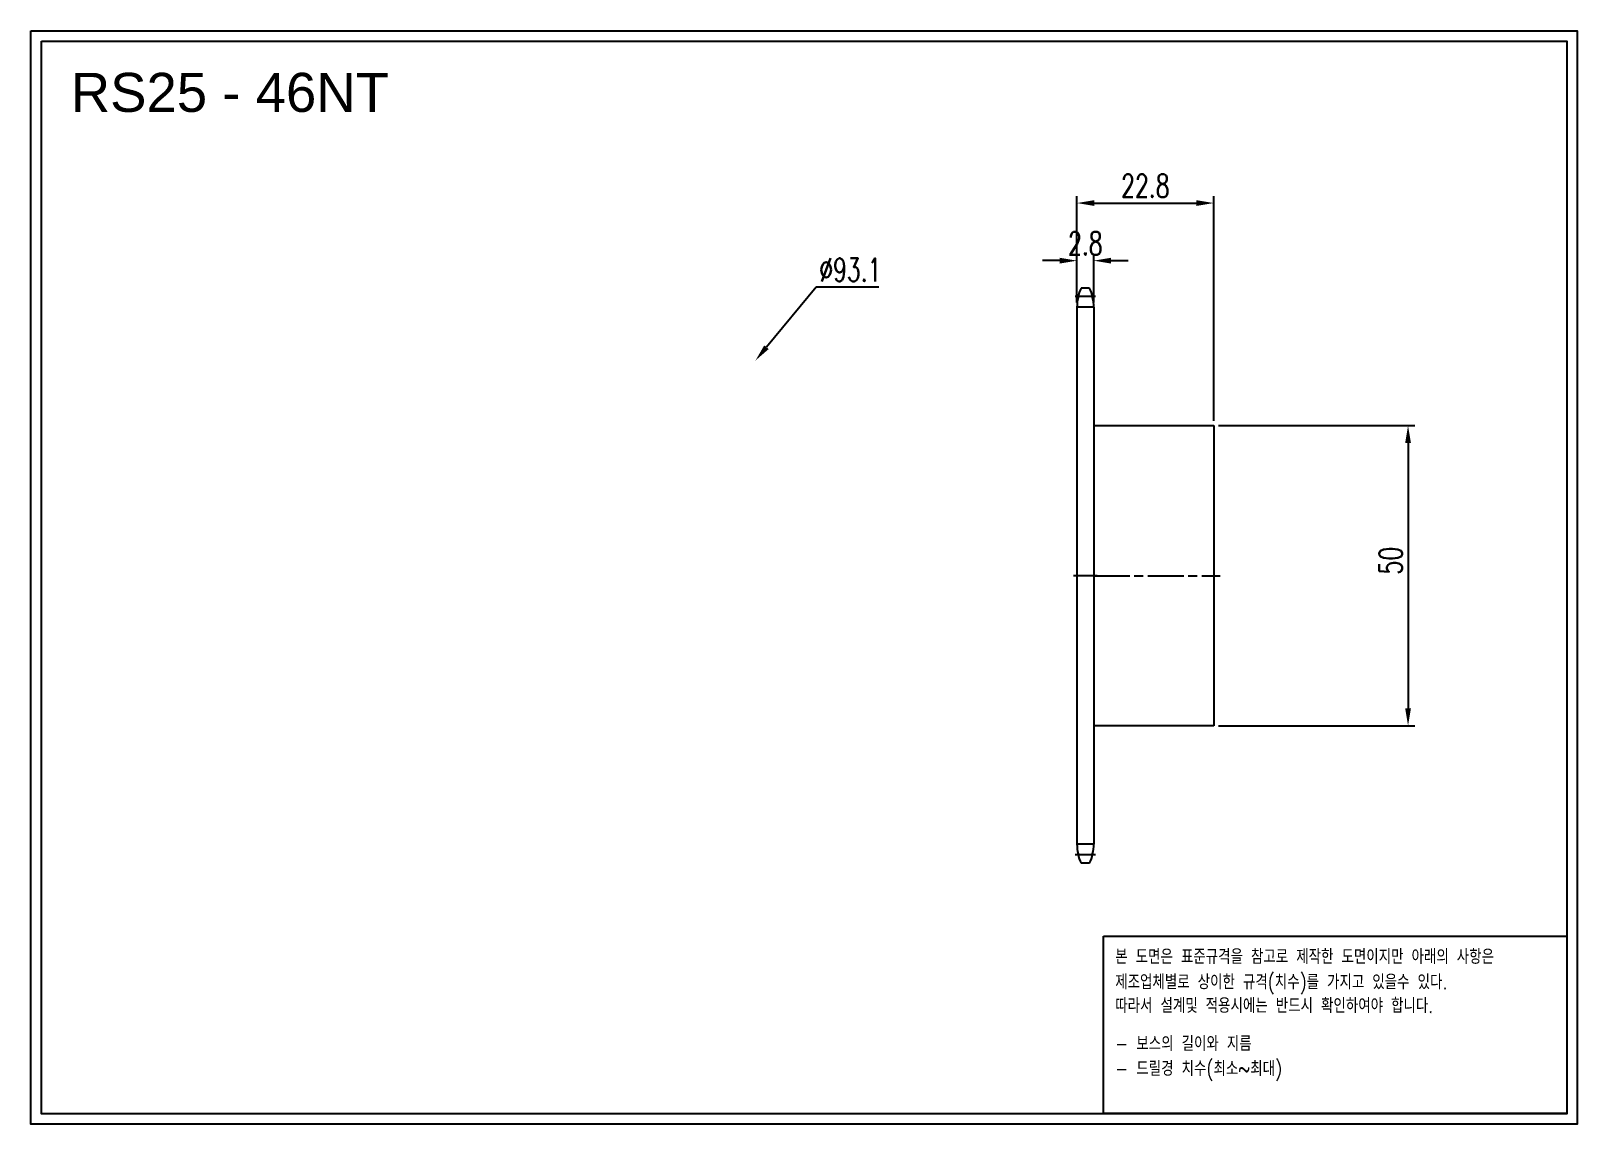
# Model space of a CAD drawing. Header units: millimetres. Extents: x -66338 to -66080, y 1720 to 1903.
import ezdxf

# ---------------------------------------------------------------- set-up
doc = ezdxf.new("R2010")
doc.units = ezdxf.units.MM
for name, pattern in [('AM_ISO02W050', [7.5, 6, -1.5]), ('AM_ISO02W050x2', [3.75, 3, -0.75]), ('AM_ISO08W050', [18, 12, -1.5, 3, -1.5]), ('AM_ISO08W050x2', [9, 6, -0.75, 1.5, -0.75])]:
    doc.linetypes.add(name, pattern=pattern)
for name, color, linetype, lineweight in [('AM_3N', 6, 'AM_ISO02W050', 25), ('AM_7', 4, 'AM_ISO08W050', 25), ('AM_7N', 4, 'AM_ISO08W050', 25)]:
    doc.layers.add(name, color=color, linetype=linetype, lineweight=lineweight)
doc.layers.add('S-DIM', color=7, linetype='Continuous')
doc.styles.add('HAN', font='ROMANS.shx', dxfattribs={"width": 0.7, "bigfont": 'whgtxt.shx'})
doc.styles.add('HSG', font='SIMPLEX.shx', dxfattribs={"width": 0.7, "bigfont": 'HSG.shx'})
doc.styles.get("Standard").update_dxf_attribs({"font": 'arial.ttf'})
doc.dimstyles.new('APP4', dxfattribs={"dimscale": 1.6, "dimtxt": 2.4, "dimasz": 1.8, "dimexe": 0.7, "dimexo": 0.5, "dimgap": 0.6, "dimtad": 1, "dimtoh": 1, "dimdec": 1, "dimrnd": 0.01, "dimzin": 9, "dimdsep": 46, "dimtxsty": 'HSG', "dimcen": 0, "dimclrd": 1, "dimclre": 1, "dimclrt": 256, "dimazin": 2, "dimtp": 1, "dimtm": 1, "dimtfac": 0.5, "dimtdec": 1, "dimtofl": 0, "dimtmove": 0, "dimatfit": 3, "dimfxl": 0, "dimtvp": 1, "dimtolj": 2, "dimlwd": -1, "dimlwe": -1, "dimarcsym": 0})

# ---------------------------------------------------------------- blocks, each defined once
blk = doc.blocks.new('*D2')
at = {"layer": 'Defpoints', "color": 0, "transparency": 16777216}
for p in [(-66140.69, 1836.75), (-66140.69, 1786.75), (-66108.32, 1786.75)]:
    blk.add_point(p, dxfattribs=at)
at = {"layer": 'S-DIM', "color": 1, "transparency": 16777216}
for p, q in [((-66139.89, 1836.75), (-66107.2, 1836.75)), ((-66108.32, 1833.87), (-66108.32, 1789.63)), ((-66139.89, 1786.75), (-66107.2, 1786.75))]:
    blk.add_line(p, q, dxfattribs=at)
for points in [[(-66108.8, 1833.87), (-66107.84, 1833.87), (-66108.32, 1836.75)], [(-66108.8, 1789.63), (-66107.84, 1789.63), (-66108.32, 1786.75)]]:
    blk.add_solid(points, dxfattribs=at)
at = {"layer": 'S-DIM', "transparency": 16777216, "insert": (-66111.2, 1814.25), "char_height": 3.84, "attachment_point": 5, "rotation": 90, "style": 'HSG'}
blk.add_mtext('\\A2;50', dxfattribs=at)
blk = doc.blocks.new('fyjkfytuj')
for p, q in [((-66537.93, 409.63), (-66517.93, 409.63)), ((-66517.93, 409.63), (-66517.93, 359.63)), ((-66517.93, 359.63), (-66537.93, 359.63))]:
    blk.add_line(p, q)
at = {"layer": 'AM_7N', "linetype": 'AM_ISO08W050x2'}
blk.add_line((-66537.93, 384.63), (-66516.85, 384.63), dxfattribs=at)
blk = doc.blocks.new('*D3')
at = {"layer": 'Defpoints', "color": 0, "transparency": 16777216}
for p in [(-66217.05, 1847.6), (-66276.37, 1775.9)]:
    blk.add_point(p, dxfattribs=at)
at = {"layer": 'S-DIM', "color": 1, "transparency": 16777216}
for p, q in [((-66206.94, 1859.83), (-66215.22, 1849.81)), ((-66196.5, 1859.83), (-66206.94, 1859.83))]:
    blk.add_line(p, q, dxfattribs=at)
blk.add_solid([(-66215.59, 1850.12), (-66214.85, 1849.51), (-66217.05, 1847.6)], dxfattribs=at)
at = {"layer": 'S-DIM', "transparency": 16777216, "insert": (-66201.24, 1862.71), "char_height": 3.84, "attachment_point": 5, "style": 'HSG'}
blk.add_mtext('\\A2;∅93.1', dxfattribs=at)
blk = doc.blocks.new('*D4')
at = {"layer": 'Defpoints', "color": 0, "transparency": 16777216}
for p in [(-66160.69, 1864.24), (-66163.49, 1856.48), (-66160.69, 1856.48)]:
    blk.add_point(p, dxfattribs=at)
at = {"layer": 'S-DIM', "color": 1, "transparency": 16777216}
for p, q in [((-66163.49, 1857.28), (-66163.49, 1865.36)), ((-66160.69, 1857.28), (-66160.69, 1865.36)), ((-66166.37, 1864.24), (-66169.25, 1864.24)), ((-66157.81, 1864.24), (-66154.93, 1864.24))]:
    blk.add_line(p, q, dxfattribs=at)
for points in [[(-66166.37, 1864.72), (-66166.37, 1863.76), (-66163.49, 1864.24)], [(-66157.81, 1864.72), (-66157.81, 1863.76), (-66160.69, 1864.24)]]:
    blk.add_solid(points, dxfattribs=at)
at = {"layer": 'S-DIM', "transparency": 16777216, "insert": (-66162.09, 1867.12), "char_height": 3.84, "attachment_point": 5, "style": 'HSG'}
blk.add_mtext('\\A2;2.8', dxfattribs=at)
blk = doc.blocks.new('*D5')
at = {"layer": 'Defpoints', "color": 0, "transparency": 16777216}
for p in [(-66140.69, 1873.84), (-66163.49, 1856.48), (-66140.69, 1836.75)]:
    blk.add_point(p, dxfattribs=at)
at = {"layer": 'S-DIM', "color": 1, "transparency": 16777216}
for p, q in [((-66163.49, 1857.28), (-66163.49, 1874.96)), ((-66160.61, 1873.84), (-66143.57, 1873.84)), ((-66140.69, 1837.55), (-66140.69, 1874.96))]:
    blk.add_line(p, q, dxfattribs=at)
for points in [[(-66160.61, 1874.32), (-66160.61, 1873.36), (-66163.49, 1873.84)], [(-66143.57, 1874.32), (-66143.57, 1873.36), (-66140.69, 1873.84)]]:
    blk.add_solid(points, dxfattribs=at)
at = {"layer": 'S-DIM', "transparency": 16777216, "insert": (-66152.09, 1876.72), "char_height": 3.84, "attachment_point": 5, "style": 'HSG'}
blk.add_mtext('\\A2;22.8', dxfattribs=at)
blk = doc.blocks.new('notice1')
at = {"color": 4}
blk.add_lwpolyline([(-22142.12, 1735.9), (-22053.8, 1735.9), (-22053.8, 1702.07), (-22142.12, 1702.07)], close=True, dxfattribs=at)
at = {"color": 4, "style": 'HAN', "width": 0.8}
for s, p in [('본 도면은 표준규격을 참고로 제작한 도면이지만 아래의 사항은', (-22139.9, 1730.62)), ('제조업체별로 상이한 규격(치수)를 가지고 있을수 있다.', (-22139.9, 1725.78)), ('따라서 설계및 적용시에는 반드시 확인하여야 합니다.', (-22139.9, 1721.28)), ('- 보스의 길이와 지름', (-22139.9, 1714.03)), ('- 드릴경 치수(최소~최대)', (-22139.9, 1709.27))]:
    blk.add_text(s, height=2.7949, dxfattribs=at).set_placement(p)

msp = doc.modelspace()

# ---------------------------------------------------------------- linework, layer by layer
for p, q in [((-66161.4, 1859.68), (-66162.79, 1859.68)), ((-66163.49, 1856.48), (-66163.49, 1767.02)), ((-66160.69, 1856.48), (-66160.69, 1767.02)), ((-66161.4, 1763.82), (-66162.79, 1763.82))]:
    msp.add_line(p, q)
for points in [[(-66337.78, 1902.52), (-66080.16, 1902.52), (-66080.16, 1720.37), (-66337.78, 1720.37)], [(-66336.04, 1900.79), (-66081.89, 1900.79), (-66081.89, 1722.1), (-66336.04, 1722.1)]]:
    msp.add_lwpolyline(points, close=True)
for centre, start, end in [((-66155.89, 1856.48), 155.0989, 180), ((-66168.29, 1856.48), 0, 24.9011), ((-66155.89, 1767.02), 180, 204.9011), ((-66168.29, 1767.02), 335.0989, 0)]:
    msp.add_arc(centre, 7.6, start, end)
at = {"layer": 'AM_3N', "linetype": 'AM_ISO02W050x2'}
for p, q in [((-66160.69, 1856.48), (-66163.49, 1856.48)), ((-66160.69, 1767.02), (-66163.49, 1767.02))]:
    msp.add_line(p, q, dxfattribs=at)
at = {"layer": 'AM_7', "linetype": 'AM_ISO08W050x2'}
for p, q in [((-66160.42, 1858.27), (-66163.8, 1858.27)), ((-66160.11, 1811.75), (-66164.08, 1811.75)), ((-66160.42, 1765.22), (-66163.8, 1765.22))]:
    msp.add_line(p, q, dxfattribs=at)

# ---------------------------------------------------------------- block references
msp.add_blockref('fyjkfytuj', (377.24, 1427.12))
at = {"xscale": 0.8735999999999999, "yscale": 0.8735999999999999, "zscale": 0.8735999999999999}
msp.add_blockref('notice1', (-46815.69, 235.18), dxfattribs=at)

# ---------------------------------------------------------------- texts
msp.add_text('RS25 - 46NT', height=6.5055).set_placement((-66331.14, 1889.03))

# ---------------------------------------------------------------- dimensions: what is measured, and where the dimension line sits
at = {"layer": 'S-DIM'}
dim = msp.add_linear_dim(base=(-66140.69, 1873.84), p1=(-66163.49, 1856.48), p2=(-66140.69, 1836.75), dimstyle='APP4', dxfattribs=at)
dim.commit()
dim.dimension.update_dxf_attribs({"geometry": '*D5', "text_midpoint": (-66152.09, 1876.72)})
dim = msp.add_linear_dim(base=(-66160.69, 1864.24), p1=(-66163.49, 1856.48), p2=(-66160.69, 1856.48), dimstyle='APP4', dxfattribs=at)
dim.commit()
dim.dimension.update_dxf_attribs({"geometry": '*D4', "text_midpoint": (-66162.09, 1864.24), "dimtype": 128})
dim = msp.add_diameter_dim_2p(p1=(-66276.37, 1775.9), p2=(-66217.05, 1847.6), dimstyle='APP4', dxfattribs=at)
dim.commit()
dim.dimension.update_dxf_attribs({"geometry": '*D3', "text_midpoint": (-66201.24, 1859.83), "dimtype": 131})
dim = msp.add_linear_dim(base=(-66108.32, 1786.75), p1=(-66140.69, 1836.75), p2=(-66140.69, 1786.75), angle=90, dimstyle='APP4', dxfattribs=at)
dim.commit()
dim.dimension.update_dxf_attribs({"geometry": '*D2', "text_midpoint": (-66108.32, 1814.25), "dimtype": 128})

doc.saveas('drawing.dxf')
